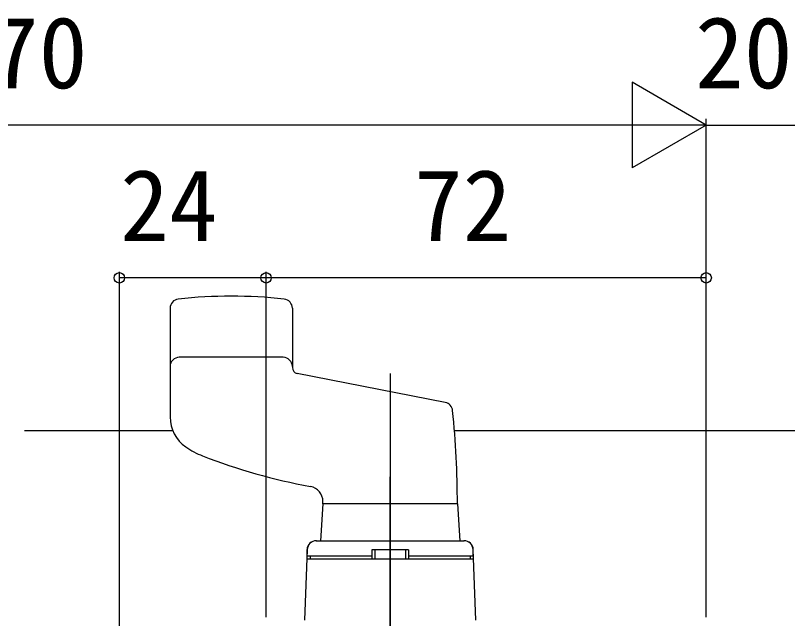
# Model space of a CAD drawing. Units: millimetres, scale not verified. Extents: x -700 to 700, y -1043 to 1036.
# Drawn here: x -146.5 to -20.2, y -682.3 to -583.6 of the extents above; entities that cross this region are included whole.
import ezdxf
from ezdxf.enums import TextEntityAlignment as Align

# ---------------------------------------------------------------- set-up
doc = ezdxf.new("R2010")
doc.units = ezdxf.units.MM
doc.header["$LTSCALE"] = 6
for name, color, linetype in [('0-4_YKK_12', 2, 'Continuous'), ('0-5_YKK_13', 4, 'Continuous'), ('0-7_YKK_D', 6, 'Continuous')]:
    doc.layers.add(name, color=color, linetype=linetype)
doc.styles.add('ＭＳ ゴシック', font='')
doc.styles.get('ＭＳ ゴシック').set_extended_font_data('MS Gothic')

msp = doc.modelspace()

# ---------------------------------------------------------------- linework, layer by layer
at = {"layer": '0-4_YKK_12'}
for p, q in [((-145.003, -651.497), (-120.766, -651.498)), ((-74.684, -651.501), (42.997, -651.509))]:
    msp.add_line(p, q, dxfattribs=at)
at = {"layer": '0-5_YKK_13'}
for p, q in [((-121.203, -631.467), (-121.203, -649.25)), ((-101.203, -631.467), (-101.203, -641.182)), ((-102.703, -639.505), (-119.703, -639.505)), ((-76.189, -646.892), (-100.395, -642.163)), ((-85.203, -642.131), (-85.203, -704.505)), ((-85.203, -781.877), (-85.203, -659.054)), ((-96.203, -663.505), (-96.203, -663.103)), ((-74.203, -663.505), (-96.203, -663.505)), ((-74.203, -663.505), (-73.784, -669.505)), ((-97.301, -669.505), (-73.106, -669.505)), ((-97.267, -669.505), (-73.139, -669.505)), ((-98.8, -670.953), (-99.203, -682.505)), ((-98.803, -672.005), (-98.766, -670.953)), ((-82.203, -671.005), (-88.203, -671.005)), ((-88.203, -671.005), (-88.203, -672.505)), ((-88.203, -671.505), (-88.203, -672.505)), ((-87.703, -671.005), (-87.703, -672.505)), ((-82.703, -671.005), (-82.703, -672.505)), ((-82.203, -671.005), (-82.203, -672.505)), ((-82.203, -671.505), (-82.203, -672.505)), ((-71.603, -672.005), (-71.64, -670.953)), ((-71.203, -682.505), (-71.607, -670.953)), ((-71.552, -672.505), (-98.854, -672.505)), ((-98.803, -672.005), (-88.203, -672.005)), ((-98.303, -672.005), (-98.303, -672.505)), ((-88.203, -672.505), (-98.303, -672.505)), ((-82.203, -672.005), (-71.603, -672.005)), ((-72.103, -672.505), (-82.203, -672.505)), ((-72.103, -672.005), (-72.103, -672.505))]:
    msp.add_line(p, q, dxfattribs=at)
msp.add_lwpolyline([(-74.203, -663.505), (-96.203, -663.505), (-96.623, -669.505)], dxfattribs=at)
for centre, radius, start, end in [((-119.703, -631.467), 1.5, 96.21619, 180), ((-111.203, -709.505), 80, 83.78381, 96.21619), ((-102.703, -631.467), 1.5, 0, 83.78381), ((-119.703, -641.005), 1.5, 90, 180), ((-102.703, -641.005), 1.5, 0, 90), ((-100.203, -641.182), 1, 180, 258.94541), ((-76.477, -648.364), 1.5, 5.85199, 78.94541), ((-115.203, -649.25), 6, 180, 235.1501), ((-224.203, -663.505), 150, 0, 5.85199), ((-111.203, -643.505), 13, 235.1501, 248.87563), ((-79.849, -562.352), 100, 248.87563, 259.40044), ((-98.703, -663.103), 2.5, 0, 79.40044), ((-97.301, -671.005), 1.5, 90, 178), ((-97.267, -671.005), 1.5, 90, 178), ((-73.139, -671.005), 1.5, 2, 90), ((-73.106, -671.005), 1.5, 2, 90)]:
    msp.add_arc(centre, radius, start, end, dxfattribs=at)
at = {"layer": '0-7_YKK_D'}
for p, q in [((-33.505, -601.505), (-45.63, -594.505)), ((-45.63, -594.505), (-45.63, -608.505)), ((-33.506, -682.004), (-33.506, -600.505)), ((-33.506, -682.004), (-33.505, -600.505)), ((-47.505, -601.505), (-247.501, -601.504)), ((-33.505, -601.505), (-57.754, -601.505)), ((-33.505, -601.505), (-45.63, -608.505)), ((-33.506, -601.505), (-13.502, -601.505)), ((-129.506, -688.454), (-129.506, -625.502)), ((-105.506, -626.502), (-129.506, -626.502)), ((-105.506, -682.004), (-105.506, -625.502)), ((-105.506, -682.004), (-105.506, -625.502)), ((-33.506, -626.502), (-105.506, -626.502)), ((-33.506, -682.004), (-33.506, -625.502))]:
    msp.add_line(p, q, dxfattribs=at)
for centre in [(-129.506, -626.502), (-105.506, -626.502), (-105.506, -626.502), (-33.506, -626.502)]:
    msp.add_circle(centre, 0.85, dxfattribs=at)

# ---------------------------------------------------------------- texts
at = {"layer": '0-7_YKK_D', "style": 'ＭＳ ゴシック'}
for s, p in [('DW＝WS－70', (-214.594, -599.004)), ('20', (-35.322, -599.005)), ('24', (-129.369, -624.002)), ('72', (-81.324, -624.002))]:
    msp.add_text(s, height=11.73, dxfattribs=at).set_placement(p, align=Align.BOTTOM_LEFT)

doc.saveas('drawing.dxf')
